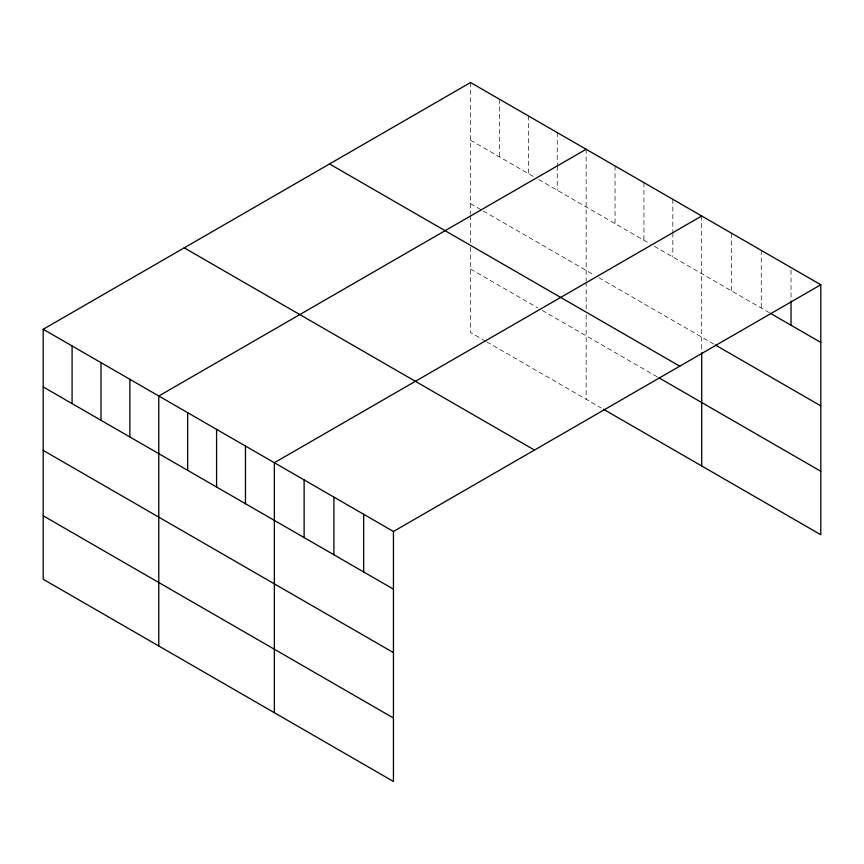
<?xml version="1.0" encoding="UTF-8"?>
<svg xmlns="http://www.w3.org/2000/svg" width="864" height="864" viewBox="0 0 864 864"><rect width="100%" height="100%" fill="white"/><g stroke="black" fill="none" stroke-linecap="round" stroke-linejoin="round"><path stroke-width="0.65" stroke-dasharray="4.32 3.24" d="M470.556 82.534L470.556 214.132M470.556 140.206L534.125 176.904M538.747 179.572L649.706 243.637M654.329 246.305L769.273 312.66M470.556 203.666L482.112 210.341M483.278 211.01L594.227 275.065M598.849 277.733L714.312 344.401M470.556 269.05L537.592 307.757M542.214 310.424L657.796 377.158M485.59 341.194L470.556 332.521L470.556 244.21M486.745 341.863L601.16 407.927M791.024 270.238L791.024 299.743M761.26 250.376L761.26 308.038M731.484 233.183L731.484 290.844M701.719 216L701.719 351.508M672.818 199.314L672.818 231.498M672.818 232.837L672.818 256.975M643.928 182.628L643.928 240.3M615.038 165.953L615.038 223.614M586.138 149.267L586.138 280.854M586.138 282.161L586.138 309.625M586.138 314.863L586.138 399.244M557.248 132.581L557.248 164.776M557.248 166.115L557.248 190.253M528.347 115.906L528.347 173.567M499.457 99.22L499.457 156.881M470.556 215.438L470.556 242.903"/><path stroke-width="1.3" d="M820.8 284.753L393.444 531.479L393.444 781.466L43.2 579.247L43.2 329.27L470.556 82.534L820.8 284.753L820.8 534.73L603.472 409.255M586.138 149.267L158.782 396.004L158.782 645.98M701.719 216L274.363 462.726L274.363 712.714M770.418 313.33L820.8 342.414M715.457 345.06L820.8 405.875M329.53 163.966L679.774 366.174M658.951 377.827L820.8 471.269M184.226 247.849L534.47 450.058M43.2 329.27L393.444 531.479M43.2 386.932L393.444 589.151M43.2 450.403L393.444 652.612M43.2 515.786L393.444 717.995M791.024 301.082L791.024 325.22M701.719 352.814L701.719 465.977M363.668 514.296L363.668 571.957M333.904 497.102L333.904 554.774M304.128 479.92L304.128 537.581M245.462 446.051L245.462 503.712M216.572 429.365L216.572 487.026M187.672 412.679L187.672 470.351M129.881 379.318L129.881 436.979M100.991 362.632L100.991 420.304M72.09 345.956L72.09 403.618"/></g></svg>
